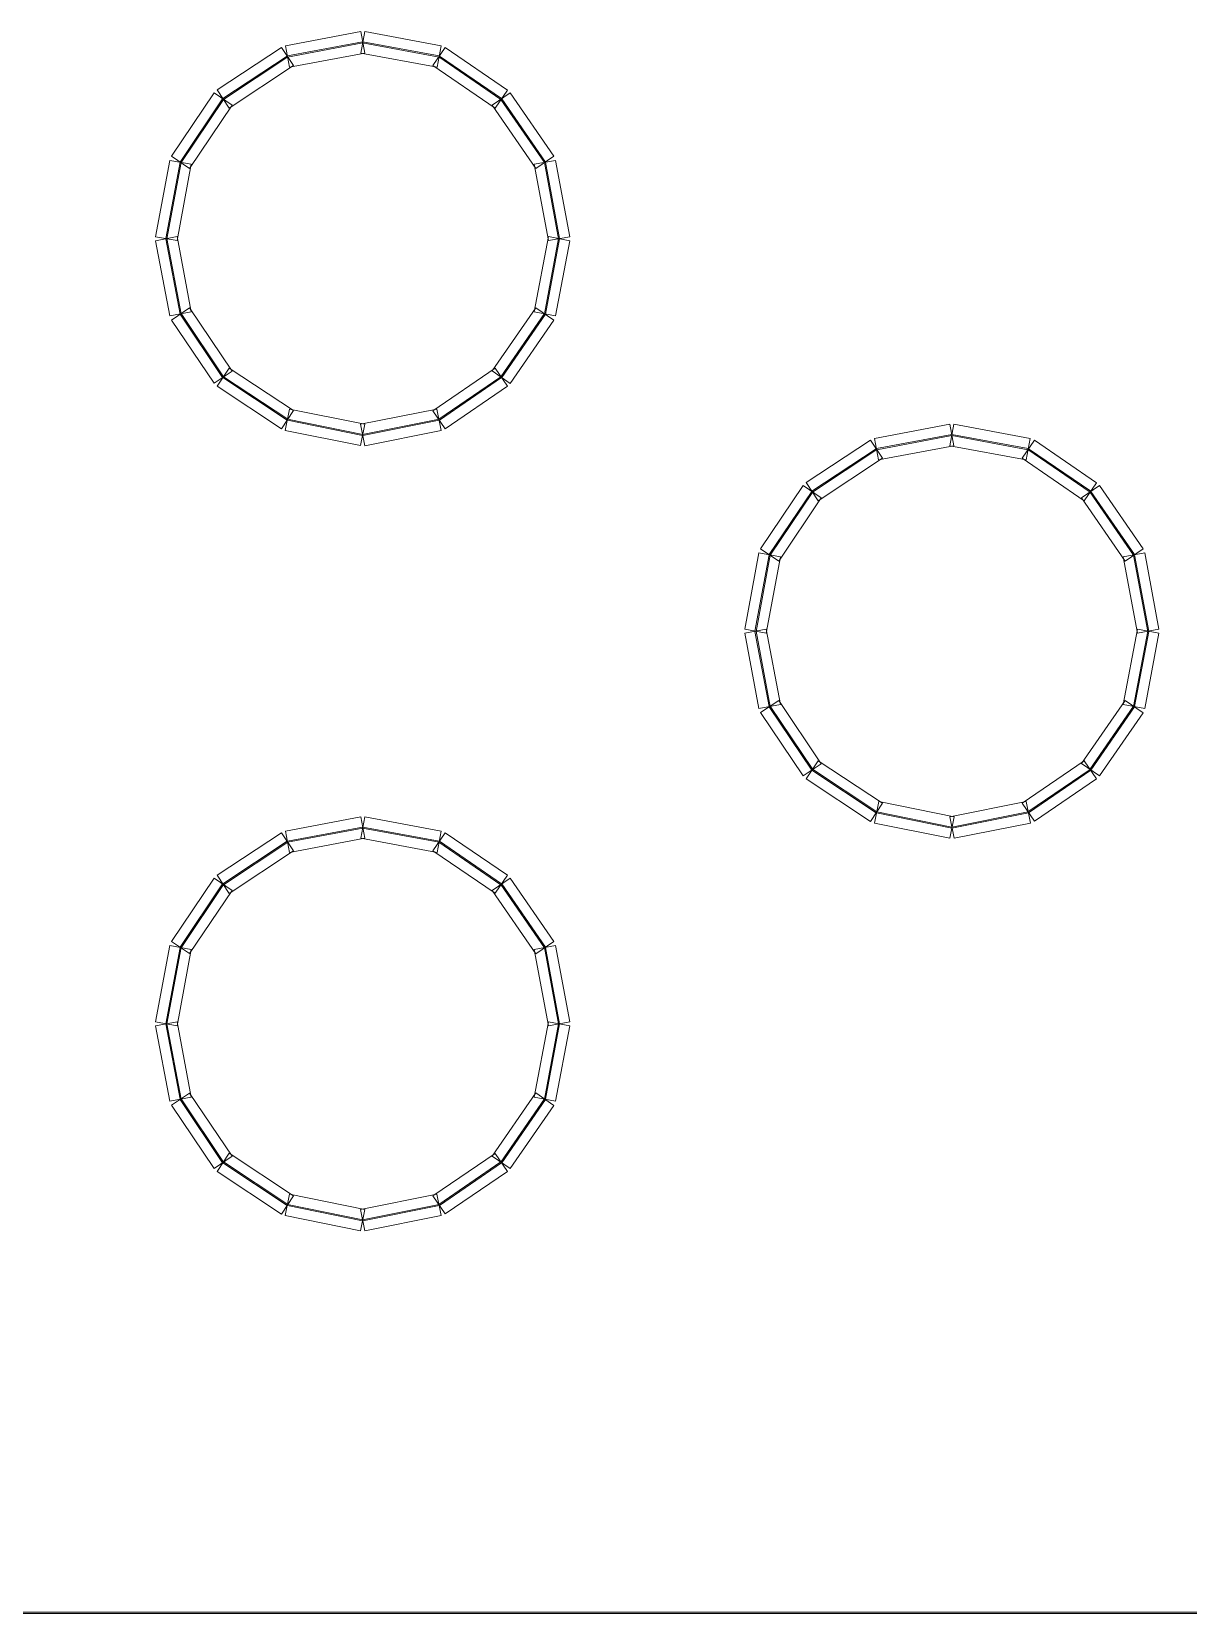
# Model space of a CAD drawing. Header units: millimetres. Extents: x -200 to 200, y -162 to 219.
# Drawn here: x 34.83 to 62.87, y 28.56 to 66.92 of the extents above; entities that cross this region are included whole.
import ezdxf

# ---------------------------------------------------------------- set-up
doc = ezdxf.new("R2010")
doc.units = ezdxf.units.MM
doc.header["$MEASUREMENT"] = 0

msp = doc.modelspace()

# ---------------------------------------------------------------- linework, layer by layer
at = {"color": 4, "lineweight": 5}
for points in [[(42.8053, 66.9223), (42.8053, 66.9223), (42.9033, 66.4023), (42.9033, 66.4023), (42.9033, 66.4023), (42.9033, 66.4023), (41.078, 66.0584), (41.078, 66.0584), (41.078, 66.0584), (41.078, 66.0584), (40.9801, 66.5784), (40.9801, 66.5784), (40.9801, 66.5784), (40.9801, 66.5784), (42.8053, 66.9223), (42.8053, 66.9223)], [(44.7543, 66.5785), (44.7543, 66.5785), (44.6577, 66.0583), (44.6577, 66.0583), (44.6577, 66.0583), (44.6577, 66.0583), (42.806, 66.4022), (42.806, 66.4022), (42.806, 66.4022), (42.806, 66.4022), (42.9026, 66.9224), (42.9026, 66.9224), (42.9026, 66.9224), (42.9026, 66.9224), (44.7543, 66.5785), (44.7543, 66.5785)], [(40.8832, 66.5391), (40.8832, 66.5391), (41.1749, 66.0977), (41.1749, 66.0977), (41.1749, 66.0977), (41.1749, 66.0977), (39.6142, 65.0661), (39.6142, 65.0661), (39.6142, 65.0661), (39.6142, 65.0661), (39.3224, 65.5074), (39.3224, 65.5074), (39.3224, 65.5074), (39.3224, 65.5074), (40.8832, 66.5391), (40.8832, 66.5391)], [(42.8519, 66.6753), (42.8519, 66.6753), (42.8568, 66.6493), (42.8568, 66.6493), (42.8568, 66.6493), (42.8568, 66.6493), (41.0315, 66.3054), (41.0315, 66.3054), (41.0315, 66.3054), (41.0315, 66.3054), (41.0266, 66.3314), (41.0266, 66.3314), (41.0266, 66.3314), (41.0266, 66.3314), (42.8519, 66.6753), (42.8519, 66.6753)], [(44.7085, 66.3314), (44.7085, 66.3314), (44.7036, 66.3054), (44.7036, 66.3054), (44.7036, 66.3054), (44.7036, 66.3054), (42.8519, 66.6493), (42.8519, 66.6493), (42.8519, 66.6493), (42.8519, 66.6493), (42.8567, 66.6753), (42.8567, 66.6753), (42.8567, 66.6753), (42.8567, 66.6753), (44.7085, 66.3314), (44.7085, 66.3314)], [(46.3633, 65.505), (46.3633, 65.505), (46.0645, 65.0684), (46.0645, 65.0684), (46.0645, 65.0684), (46.0645, 65.0684), (44.5567, 66.1001), (44.5567, 66.1001), (44.5567, 66.1001), (44.5567, 66.1001), (44.8554, 66.5367), (44.8554, 66.5367), (44.8554, 66.5367), (44.8554, 66.5367), (46.3633, 65.505), (46.3633, 65.505)], [(41.0217, 66.3294), (41.0217, 66.3294), (41.0363, 66.3074), (41.0363, 66.3074), (41.0363, 66.3074), (41.0363, 66.3074), (39.4756, 65.2757), (39.4756, 65.2757), (39.4756, 65.2757), (39.4756, 65.2757), (39.461, 65.2978), (39.461, 65.2978), (39.461, 65.2978), (39.461, 65.2978), (41.0217, 66.3294), (41.0217, 66.3294)], [(46.2213, 65.2976), (46.2213, 65.2976), (46.2064, 65.2758), (46.2064, 65.2758), (46.2064, 65.2758), (46.2064, 65.2758), (44.6986, 66.3075), (44.6986, 66.3075), (44.6986, 66.3075), (44.6986, 66.3075), (44.7135, 66.3293), (44.7135, 66.3293), (44.7135, 66.3293), (44.7135, 66.3293), (46.2213, 65.2976), (46.2213, 65.2976)], [(39.2488, 65.4343), (39.2488, 65.4343), (39.6878, 65.1391), (39.6878, 65.1391), (39.6878, 65.1391), (39.6878, 65.1391), (38.6561, 63.6048), (38.6561, 63.6048), (38.6561, 63.6048), (38.6561, 63.6048), (38.2171, 63.9), (38.2171, 63.9), (38.2171, 63.9), (38.2171, 63.9), (39.2488, 65.4343), (39.2488, 65.4343)], [(39.4573, 65.2941), (39.4573, 65.2941), (39.4793, 65.2793), (39.4793, 65.2793), (39.4793, 65.2793), (39.4793, 65.2793), (38.4476, 63.7451), (38.4476, 63.7451), (38.4476, 63.7451), (38.4476, 63.7451), (38.4256, 63.7598), (38.4256, 63.7598), (38.4256, 63.7598), (38.4256, 63.7598), (39.4573, 65.2941), (39.4573, 65.2941)], [(47.4898, 63.9026), (47.4898, 63.9026), (47.0542, 63.6023), (47.0542, 63.6023), (47.0542, 63.6023), (47.0542, 63.6023), (45.9961, 65.1365), (45.9961, 65.1365), (45.9961, 65.1365), (45.9961, 65.1365), (46.4316, 65.4369), (46.4316, 65.4369), (46.4316, 65.4369), (46.4316, 65.4369), (47.4898, 63.9026), (47.4898, 63.9026)], [(47.2829, 63.7599), (47.2829, 63.7599), (47.2611, 63.7449), (47.2611, 63.7449), (47.2611, 63.7449), (47.2611, 63.7449), (46.203, 65.2792), (46.203, 65.2792), (46.203, 65.2792), (46.203, 65.2792), (46.2248, 65.2942), (46.2248, 65.2942), (46.2248, 65.2942), (46.2248, 65.2942), (47.2829, 63.7599), (47.2829, 63.7599)], [(38.1765, 63.8007), (38.1765, 63.8007), (38.6967, 63.7041), (38.6967, 63.7041), (38.6967, 63.7041), (38.6967, 63.7041), (38.3528, 61.8524), (38.3528, 61.8524), (38.3528, 61.8524), (38.3528, 61.8524), (37.8326, 61.949), (37.8326, 61.949), (37.8326, 61.949), (37.8326, 61.949), (38.1765, 63.8007), (38.1765, 63.8007)], [(38.4236, 63.7549), (38.4236, 63.7549), (38.4496, 63.75), (38.4496, 63.75), (38.4496, 63.75), (38.4496, 63.75), (38.1057, 61.8983), (38.1057, 61.8983), (38.1057, 61.8983), (38.1057, 61.8983), (38.0797, 61.9031), (38.0797, 61.9031), (38.0797, 61.9031), (38.0797, 61.9031), (38.4236, 63.7549), (38.4236, 63.7549)], [(47.876, 61.949), (47.876, 61.949), (47.3558, 61.8524), (47.3558, 61.8524), (47.3558, 61.8524), (47.3558, 61.8524), (47.0119, 63.7041), (47.0119, 63.7041), (47.0119, 63.7041), (47.0119, 63.7041), (47.5321, 63.8007), (47.5321, 63.8007), (47.5321, 63.8007), (47.5321, 63.8007), (47.876, 61.949), (47.876, 61.949)], [(47.6289, 61.9031), (47.6289, 61.9031), (47.6029, 61.8983), (47.6029, 61.8983), (47.6029, 61.8983), (47.6029, 61.8983), (47.259, 63.75), (47.259, 63.75), (47.259, 63.75), (47.259, 63.75), (47.285, 63.7549), (47.285, 63.7549), (47.285, 63.7549), (47.285, 63.7549), (47.6289, 61.9031), (47.6289, 61.9031)], [(37.8328, 61.8517), (37.8328, 61.8517), (38.3527, 61.9497), (38.3527, 61.9497), (38.3527, 61.9497), (38.3527, 61.9497), (38.6966, 60.1244), (38.6966, 60.1244), (38.6966, 60.1244), (38.6966, 60.1244), (38.1766, 60.0265), (38.1766, 60.0265), (38.1766, 60.0265), (38.1766, 60.0265), (37.8328, 61.8517), (37.8328, 61.8517)], [(38.0797, 61.8983), (38.0797, 61.8983), (38.1057, 61.9032), (38.1057, 61.9032), (38.1057, 61.9032), (38.1057, 61.9032), (38.4496, 60.0779), (38.4496, 60.0779), (38.4496, 60.0779), (38.4496, 60.0779), (38.4236, 60.073), (38.4236, 60.073), (38.4236, 60.073), (38.4236, 60.073), (38.0797, 61.8983), (38.0797, 61.8983)], [(47.532, 60.0265), (47.532, 60.0265), (47.012, 60.1244), (47.012, 60.1244), (47.012, 60.1244), (47.012, 60.1244), (47.3559, 61.9497), (47.3559, 61.9497), (47.3559, 61.9497), (47.3559, 61.9497), (47.8759, 61.8517), (47.8759, 61.8517), (47.8759, 61.8517), (47.8759, 61.8517), (47.532, 60.0265), (47.532, 60.0265)], [(47.285, 60.073), (47.285, 60.073), (47.259, 60.0779), (47.259, 60.0779), (47.259, 60.0779), (47.259, 60.0779), (47.6029, 61.9032), (47.6029, 61.9032), (47.6029, 61.9032), (47.6029, 61.9032), (47.6289, 61.8983), (47.6289, 61.8983), (47.6289, 61.8983), (47.6289, 61.8983), (47.285, 60.073), (47.285, 60.073)], [(38.2171, 59.9278), (38.2171, 59.9278), (38.6561, 60.223), (38.6561, 60.223), (38.6561, 60.223), (38.6561, 60.223), (39.6878, 58.6887), (39.6878, 58.6887), (39.6878, 58.6887), (39.6878, 58.6887), (39.2488, 58.3935), (39.2488, 58.3935), (39.2488, 58.3935), (39.2488, 58.3935), (38.2171, 59.9278), (38.2171, 59.9278)], [(38.4256, 60.068), (38.4256, 60.068), (38.4476, 60.0828), (38.4476, 60.0828), (38.4476, 60.0828), (38.4476, 60.0828), (39.4793, 58.5485), (39.4793, 58.5485), (39.4793, 58.5485), (39.4793, 58.5485), (39.4573, 58.5338), (39.4573, 58.5338), (39.4573, 58.5338), (39.4573, 58.5338), (38.4256, 60.068), (38.4256, 60.068)], [(46.4316, 58.391), (46.4316, 58.391), (45.9961, 58.6913), (45.9961, 58.6913), (45.9961, 58.6913), (45.9961, 58.6913), (47.0542, 60.2256), (47.0542, 60.2256), (47.0542, 60.2256), (47.0542, 60.2256), (47.4898, 59.9252), (47.4898, 59.9252), (47.4898, 59.9252), (47.4898, 59.9252), (46.4316, 58.391), (46.4316, 58.391)], [(46.2248, 58.5336), (46.2248, 58.5336), (46.203, 58.5486), (46.203, 58.5486), (46.203, 58.5486), (46.203, 58.5486), (47.2611, 60.0829), (47.2611, 60.0829), (47.2611, 60.0829), (47.2611, 60.0829), (47.2829, 60.0679), (47.2829, 60.0679), (47.2829, 60.0679), (47.2829, 60.0679), (46.2248, 58.5336), (46.2248, 58.5336)], [(39.3224, 58.3205), (39.3224, 58.3205), (39.6142, 58.7618), (39.6142, 58.7618), (39.6142, 58.7618), (39.6142, 58.7618), (41.1749, 57.7301), (41.1749, 57.7301), (41.1749, 57.7301), (41.1749, 57.7301), (40.8832, 57.2888), (40.8832, 57.2888), (40.8832, 57.2888), (40.8832, 57.2888), (39.3224, 58.3205), (39.3224, 58.3205)], [(44.8554, 57.2911), (44.8554, 57.2911), (44.5567, 57.7278), (44.5567, 57.7278), (44.5567, 57.7278), (44.5567, 57.7278), (46.0645, 58.7595), (46.0645, 58.7595), (46.0645, 58.7595), (46.0645, 58.7595), (46.3633, 58.3228), (46.3633, 58.3228), (46.3633, 58.3228), (46.3633, 58.3228), (44.8554, 57.2911), (44.8554, 57.2911)], [(39.461, 58.5301), (39.461, 58.5301), (39.4756, 58.5522), (39.4756, 58.5522), (39.4756, 58.5522), (39.4756, 58.5522), (41.0363, 57.5205), (41.0363, 57.5205), (41.0363, 57.5205), (41.0363, 57.5205), (41.0217, 57.4984), (41.0217, 57.4984), (41.0217, 57.4984), (41.0217, 57.4984), (39.461, 58.5301), (39.461, 58.5301)], [(44.7135, 57.4985), (44.7135, 57.4985), (44.6986, 57.5204), (44.6986, 57.5204), (44.6986, 57.5204), (44.6986, 57.5204), (46.2064, 58.5521), (46.2064, 58.5521), (46.2064, 58.5521), (46.2064, 58.5521), (46.2213, 58.5302), (46.2213, 58.5302), (46.2213, 58.5302), (46.2213, 58.5302), (44.7135, 57.4985), (44.7135, 57.4985)], [(40.9764, 57.2502), (40.9764, 57.2502), (41.0816, 57.7687), (41.0816, 57.7687), (41.0816, 57.7687), (41.0816, 57.7687), (42.9069, 57.3984), (42.9069, 57.3984), (42.9069, 57.3984), (42.9069, 57.3984), (42.8017, 56.8799), (42.8017, 56.8799), (42.8017, 56.8799), (42.8017, 56.8799), (40.9764, 57.2502), (40.9764, 57.2502)], [(42.9062, 56.8797), (42.9062, 56.8797), (42.8024, 57.3985), (42.8024, 57.3985), (42.8024, 57.3985), (42.8024, 57.3985), (44.6542, 57.7689), (44.6542, 57.7689), (44.6542, 57.7689), (44.6542, 57.7689), (44.7579, 57.2501), (44.7579, 57.2501), (44.7579, 57.2501), (44.7579, 57.2501), (42.9062, 56.8797), (42.9062, 56.8797)], [(41.0264, 57.4965), (41.0264, 57.4965), (41.0317, 57.5224), (41.0317, 57.5224), (41.0317, 57.5224), (41.0317, 57.5224), (42.8569, 57.1521), (42.8569, 57.1521), (42.8569, 57.1521), (42.8569, 57.1521), (42.8517, 57.1261), (42.8517, 57.1261), (42.8517, 57.1261), (42.8517, 57.1261), (41.0264, 57.4965), (41.0264, 57.4965)], [(42.8569, 57.1261), (42.8569, 57.1261), (42.8517, 57.1521), (42.8517, 57.1521), (42.8517, 57.1521), (42.8517, 57.1521), (44.7034, 57.5224), (44.7034, 57.5224), (44.7034, 57.5224), (44.7034, 57.5224), (44.7086, 57.4965), (44.7086, 57.4965), (44.7086, 57.4965), (44.7086, 57.4965), (42.8569, 57.1261), (42.8569, 57.1261)], [(57.0901, 57.3991), (57.0901, 57.3991), (57.1881, 56.8792), (57.1881, 56.8792), (57.1881, 56.8792), (57.1881, 56.8792), (55.3628, 56.5353), (55.3628, 56.5353), (55.3628, 56.5353), (55.3628, 56.5353), (55.2648, 57.0552), (55.2648, 57.0552), (55.2648, 57.0552), (55.2648, 57.0552), (57.0901, 57.3991), (57.0901, 57.3991)], [(59.0391, 57.0553), (59.0391, 57.0553), (58.9425, 56.5351), (58.9425, 56.5351), (58.9425, 56.5351), (58.9425, 56.5351), (57.0908, 56.879), (57.0908, 56.879), (57.0908, 56.879), (57.0908, 56.879), (57.1874, 57.3992), (57.1874, 57.3992), (57.1874, 57.3992), (57.1874, 57.3992), (59.0391, 57.0553), (59.0391, 57.0553)], [(55.1679, 57.0159), (55.1679, 57.0159), (55.4597, 56.5745), (55.4597, 56.5745), (55.4597, 56.5745), (55.4597, 56.5745), (53.8989, 55.5429), (53.8989, 55.5429), (53.8989, 55.5429), (53.8989, 55.5429), (53.6072, 55.9842), (53.6072, 55.9842), (53.6072, 55.9842), (53.6072, 55.9842), (55.1679, 57.0159), (55.1679, 57.0159)], [(55.3065, 56.8063), (55.3065, 56.8063), (55.3211, 56.7842), (55.3211, 56.7842), (55.3211, 56.7842), (55.3211, 56.7842), (53.7604, 55.7525), (53.7604, 55.7525), (53.7604, 55.7525), (53.7604, 55.7525), (53.7458, 55.7746), (53.7458, 55.7746), (53.7458, 55.7746), (53.7458, 55.7746), (55.3065, 56.8063), (55.3065, 56.8063)], [(57.1366, 57.1521), (57.1366, 57.1521), (57.1415, 57.1261), (57.1415, 57.1261), (57.1415, 57.1261), (57.1415, 57.1261), (55.3162, 56.7822), (55.3162, 56.7822), (55.3162, 56.7822), (55.3162, 56.7822), (55.3114, 56.8082), (55.3114, 56.8082), (55.3114, 56.8082), (55.3114, 56.8082), (57.1366, 57.1521), (57.1366, 57.1521)], [(58.9932, 56.8082), (58.9932, 56.8082), (58.9884, 56.7822), (58.9884, 56.7822), (58.9884, 56.7822), (58.9884, 56.7822), (57.1367, 57.1261), (57.1367, 57.1261), (57.1367, 57.1261), (57.1367, 57.1261), (57.1415, 57.1521), (57.1415, 57.1521), (57.1415, 57.1521), (57.1415, 57.1521), (58.9932, 56.8082), (58.9932, 56.8082)], [(60.648, 55.9819), (60.648, 55.9819), (60.3493, 55.5452), (60.3493, 55.5452), (60.3493, 55.5452), (60.3493, 55.5452), (58.8414, 56.5769), (58.8414, 56.5769), (58.8414, 56.5769), (58.8414, 56.5769), (59.1402, 57.0135), (59.1402, 57.0135), (59.1402, 57.0135), (59.1402, 57.0135), (60.648, 55.9819), (60.648, 55.9819)], [(60.5061, 55.7745), (60.5061, 55.7745), (60.4912, 55.7526), (60.4912, 55.7526), (60.4912, 55.7526), (60.4912, 55.7526), (58.9833, 56.7843), (58.9833, 56.7843), (58.9833, 56.7843), (58.9833, 56.7843), (58.9983, 56.8061), (58.9983, 56.8061), (58.9983, 56.8061), (58.9983, 56.8061), (60.5061, 55.7745), (60.5061, 55.7745)], [(53.5335, 55.9112), (53.5335, 55.9112), (53.9726, 55.6159), (53.9726, 55.6159), (53.9726, 55.6159), (53.9726, 55.6159), (52.9409, 54.0816), (52.9409, 54.0816), (52.9409, 54.0816), (52.9409, 54.0816), (52.5019, 54.3769), (52.5019, 54.3769), (52.5019, 54.3769), (52.5019, 54.3769), (53.5335, 55.9112), (53.5335, 55.9112)], [(53.7421, 55.7709), (53.7421, 55.7709), (53.764, 55.7562), (53.764, 55.7562), (53.764, 55.7562), (53.764, 55.7562), (52.7324, 54.2219), (52.7324, 54.2219), (52.7324, 54.2219), (52.7324, 54.2219), (52.7104, 54.2366), (52.7104, 54.2366), (52.7104, 54.2366), (52.7104, 54.2366), (53.7421, 55.7709), (53.7421, 55.7709)], [(61.7745, 54.3794), (61.7745, 54.3794), (61.339, 54.0791), (61.339, 54.0791), (61.339, 54.0791), (61.339, 54.0791), (60.2809, 55.6134), (60.2809, 55.6134), (60.2809, 55.6134), (60.2809, 55.6134), (60.7164, 55.9137), (60.7164, 55.9137), (60.7164, 55.9137), (60.7164, 55.9137), (61.7745, 54.3794), (61.7745, 54.3794)], [(61.5677, 54.2368), (61.5677, 54.2368), (61.5459, 54.2217), (61.5459, 54.2217), (61.5459, 54.2217), (61.5459, 54.2217), (60.4878, 55.756), (60.4878, 55.756), (60.4878, 55.756), (60.4878, 55.756), (60.5095, 55.7711), (60.5095, 55.7711), (60.5095, 55.7711), (60.5095, 55.7711), (61.5677, 54.2368), (61.5677, 54.2368)], [(52.4613, 54.2776), (52.4613, 54.2776), (52.9815, 54.1809), (52.9815, 54.1809), (52.9815, 54.1809), (52.9815, 54.1809), (52.6376, 52.3292), (52.6376, 52.3292), (52.6376, 52.3292), (52.6376, 52.3292), (52.1174, 52.4258), (52.1174, 52.4258), (52.1174, 52.4258), (52.1174, 52.4258), (52.4613, 54.2776), (52.4613, 54.2776)], [(52.7084, 54.2317), (52.7084, 54.2317), (52.7344, 54.2268), (52.7344, 54.2268), (52.7344, 54.2268), (52.7344, 54.2268), (52.3905, 52.3751), (52.3905, 52.3751), (52.3905, 52.3751), (52.3905, 52.3751), (52.3645, 52.3799), (52.3645, 52.3799), (52.3645, 52.3799), (52.3645, 52.3799), (52.7084, 54.2317), (52.7084, 54.2317)], [(62.1608, 52.4258), (62.1608, 52.4258), (61.6406, 52.3292), (61.6406, 52.3292), (61.6406, 52.3292), (61.6406, 52.3292), (61.2967, 54.1809), (61.2967, 54.1809), (61.2967, 54.1809), (61.2967, 54.1809), (61.8169, 54.2776), (61.8169, 54.2776), (61.8169, 54.2776), (61.8169, 54.2776), (62.1608, 52.4258), (62.1608, 52.4258)], [(61.9137, 52.3799), (61.9137, 52.3799), (61.8877, 52.3751), (61.8877, 52.3751), (61.8877, 52.3751), (61.8877, 52.3751), (61.5438, 54.2268), (61.5438, 54.2268), (61.5438, 54.2268), (61.5438, 54.2268), (61.5698, 54.2317), (61.5698, 54.2317), (61.5698, 54.2317), (61.5698, 54.2317), (61.9137, 52.3799), (61.9137, 52.3799)], [(52.1175, 52.3285), (52.1175, 52.3285), (52.6374, 52.4265), (52.6374, 52.4265), (52.6374, 52.4265), (52.6374, 52.4265), (52.9813, 50.6012), (52.9813, 50.6012), (52.9813, 50.6012), (52.9813, 50.6012), (52.4614, 50.5033), (52.4614, 50.5033), (52.4614, 50.5033), (52.4614, 50.5033), (52.1175, 52.3285), (52.1175, 52.3285)], [(52.3645, 52.3751), (52.3645, 52.3751), (52.3905, 52.38), (52.3905, 52.38), (52.3905, 52.38), (52.3905, 52.38), (52.7344, 50.5547), (52.7344, 50.5547), (52.7344, 50.5547), (52.7344, 50.5547), (52.7084, 50.5498), (52.7084, 50.5498), (52.7084, 50.5498), (52.7084, 50.5498), (52.3645, 52.3751), (52.3645, 52.3751)], [(61.8167, 50.5033), (61.8167, 50.5033), (61.2968, 50.6012), (61.2968, 50.6012), (61.2968, 50.6012), (61.2968, 50.6012), (61.6407, 52.4265), (61.6407, 52.4265), (61.6407, 52.4265), (61.6407, 52.4265), (62.1606, 52.3285), (62.1606, 52.3285), (62.1606, 52.3285), (62.1606, 52.3285), (61.8167, 50.5033), (61.8167, 50.5033)], [(61.5698, 50.5498), (61.5698, 50.5498), (61.5438, 50.5547), (61.5438, 50.5547), (61.5438, 50.5547), (61.5438, 50.5547), (61.8877, 52.38), (61.8877, 52.38), (61.8877, 52.38), (61.8877, 52.38), (61.9137, 52.3751), (61.9137, 52.3751), (61.9137, 52.3751), (61.9137, 52.3751), (61.5698, 50.5498), (61.5698, 50.5498)], [(52.5019, 50.4046), (52.5019, 50.4046), (52.9409, 50.6999), (52.9409, 50.6999), (52.9409, 50.6999), (52.9409, 50.6999), (53.9726, 49.1656), (53.9726, 49.1656), (53.9726, 49.1656), (53.9726, 49.1656), (53.5335, 48.8703), (53.5335, 48.8703), (53.5335, 48.8703), (53.5335, 48.8703), (52.5019, 50.4046), (52.5019, 50.4046)], [(60.7164, 48.8678), (60.7164, 48.8678), (60.2809, 49.1681), (60.2809, 49.1681), (60.2809, 49.1681), (60.2809, 49.1681), (61.339, 50.7024), (61.339, 50.7024), (61.339, 50.7024), (61.339, 50.7024), (61.7745, 50.4021), (61.7745, 50.4021), (61.7745, 50.4021), (61.7745, 50.4021), (60.7164, 48.8678), (60.7164, 48.8678)], [(52.7104, 50.5449), (52.7104, 50.5449), (52.7324, 50.5596), (52.7324, 50.5596), (52.7324, 50.5596), (52.7324, 50.5596), (53.764, 49.0253), (53.764, 49.0253), (53.764, 49.0253), (53.764, 49.0253), (53.7421, 49.0106), (53.7421, 49.0106), (53.7421, 49.0106), (53.7421, 49.0106), (52.7104, 50.5449), (52.7104, 50.5449)], [(60.5095, 49.0104), (60.5095, 49.0104), (60.4878, 49.0255), (60.4878, 49.0255), (60.4878, 49.0255), (60.4878, 49.0255), (61.5459, 50.5598), (61.5459, 50.5598), (61.5459, 50.5598), (61.5459, 50.5598), (61.5677, 50.5447), (61.5677, 50.5447), (61.5677, 50.5447), (61.5677, 50.5447), (60.5095, 49.0104), (60.5095, 49.0104)], [(53.6072, 48.7973), (53.6072, 48.7973), (53.8989, 49.2386), (53.8989, 49.2386), (53.8989, 49.2386), (53.8989, 49.2386), (55.4597, 48.207), (55.4597, 48.207), (55.4597, 48.207), (55.4597, 48.207), (55.1679, 47.7656), (55.1679, 47.7656), (55.1679, 47.7656), (55.1679, 47.7656), (53.6072, 48.7973), (53.6072, 48.7973)], [(59.1402, 47.768), (59.1402, 47.768), (58.8414, 48.2046), (58.8414, 48.2046), (58.8414, 48.2046), (58.8414, 48.2046), (60.3493, 49.2363), (60.3493, 49.2363), (60.3493, 49.2363), (60.3493, 49.2363), (60.648, 48.7996), (60.648, 48.7996), (60.648, 48.7996), (60.648, 48.7996), (59.1402, 47.768), (59.1402, 47.768)], [(53.7458, 49.0069), (53.7458, 49.0069), (53.7604, 49.029), (53.7604, 49.029), (53.7604, 49.029), (53.7604, 49.029), (55.3211, 47.9973), (55.3211, 47.9973), (55.3211, 47.9973), (55.3211, 47.9973), (55.3065, 47.9752), (55.3065, 47.9752), (55.3065, 47.9752), (55.3065, 47.9752), (53.7458, 49.0069), (53.7458, 49.0069)], [(58.9983, 47.9754), (58.9983, 47.9754), (58.9833, 47.9972), (58.9833, 47.9972), (58.9833, 47.9972), (58.9833, 47.9972), (60.4912, 49.0289), (60.4912, 49.0289), (60.4912, 49.0289), (60.4912, 49.0289), (60.5061, 49.007), (60.5061, 49.007), (60.5061, 49.007), (60.5061, 49.007), (58.9983, 47.9754), (58.9983, 47.9754)], [(55.2612, 47.727), (55.2612, 47.727), (55.3664, 48.2455), (55.3664, 48.2455), (55.3664, 48.2455), (55.3664, 48.2455), (57.1917, 47.8752), (57.1917, 47.8752), (57.1917, 47.8752), (57.1917, 47.8752), (57.0865, 47.3567), (57.0865, 47.3567), (57.0865, 47.3567), (57.0865, 47.3567), (55.2612, 47.727), (55.2612, 47.727)], [(55.3112, 47.9733), (55.3112, 47.9733), (55.3164, 47.9992), (55.3164, 47.9992), (55.3164, 47.9992), (55.3164, 47.9992), (57.1417, 47.6289), (57.1417, 47.6289), (57.1417, 47.6289), (57.1417, 47.6289), (57.1364, 47.603), (57.1364, 47.603), (57.1364, 47.603), (57.1364, 47.603), (55.3112, 47.9733), (55.3112, 47.9733)], [(57.191, 47.3565), (57.191, 47.3565), (57.0872, 47.8753), (57.0872, 47.8753), (57.0872, 47.8753), (57.0872, 47.8753), (58.9389, 48.2457), (58.9389, 48.2457), (58.9389, 48.2457), (58.9389, 48.2457), (59.0427, 47.7269), (59.0427, 47.7269), (59.0427, 47.7269), (59.0427, 47.7269), (57.191, 47.3565), (57.191, 47.3565)], [(57.1417, 47.603), (57.1417, 47.603), (57.1365, 47.6289), (57.1365, 47.6289), (57.1365, 47.6289), (57.1365, 47.6289), (58.9882, 47.9992), (58.9882, 47.9992), (58.9882, 47.9992), (58.9882, 47.9992), (58.9934, 47.9733), (58.9934, 47.9733), (58.9934, 47.9733), (58.9934, 47.9733), (57.1417, 47.603), (57.1417, 47.603)], [(42.8053, 47.8759), (42.8053, 47.8759), (42.9033, 47.356), (42.9033, 47.356), (42.9033, 47.356), (42.9033, 47.356), (41.078, 47.0121), (41.078, 47.0121), (41.078, 47.0121), (41.078, 47.0121), (40.9801, 47.532), (40.9801, 47.532), (40.9801, 47.532), (40.9801, 47.532), (42.8053, 47.8759), (42.8053, 47.8759)], [(42.8519, 47.6289), (42.8519, 47.6289), (42.8568, 47.6029), (42.8568, 47.6029), (42.8568, 47.6029), (42.8568, 47.6029), (41.0315, 47.259), (41.0315, 47.259), (41.0315, 47.259), (41.0315, 47.259), (41.0266, 47.285), (41.0266, 47.285), (41.0266, 47.285), (41.0266, 47.285), (42.8519, 47.6289), (42.8519, 47.6289)], [(44.7543, 47.5321), (44.7543, 47.5321), (44.6577, 47.0119), (44.6577, 47.0119), (44.6577, 47.0119), (44.6577, 47.0119), (42.806, 47.3558), (42.806, 47.3558), (42.806, 47.3558), (42.806, 47.3558), (42.9026, 47.876), (42.9026, 47.876), (42.9026, 47.876), (42.9026, 47.876), (44.7543, 47.5321), (44.7543, 47.5321)], [(44.7085, 47.285), (44.7085, 47.285), (44.7036, 47.259), (44.7036, 47.259), (44.7036, 47.259), (44.7036, 47.259), (42.8519, 47.6029), (42.8519, 47.6029), (42.8519, 47.6029), (42.8519, 47.6029), (42.8567, 47.6289), (42.8567, 47.6289), (42.8567, 47.6289), (42.8567, 47.6289), (44.7085, 47.285), (44.7085, 47.285)], [(40.8832, 47.4927), (40.8832, 47.4927), (41.1749, 47.0514), (41.1749, 47.0514), (41.1749, 47.0514), (41.1749, 47.0514), (39.6142, 46.0197), (39.6142, 46.0197), (39.6142, 46.0197), (39.6142, 46.0197), (39.3224, 46.461), (39.3224, 46.461), (39.3224, 46.461), (39.3224, 46.461), (40.8832, 47.4927), (40.8832, 47.4927)], [(41.0217, 47.2831), (41.0217, 47.2831), (41.0363, 47.261), (41.0363, 47.261), (41.0363, 47.261), (41.0363, 47.261), (39.4756, 46.2293), (39.4756, 46.2293), (39.4756, 46.2293), (39.4756, 46.2293), (39.461, 46.2514), (39.461, 46.2514), (39.461, 46.2514), (39.461, 46.2514), (41.0217, 47.2831), (41.0217, 47.2831)], [(46.3633, 46.4587), (46.3633, 46.4587), (46.0645, 46.022), (46.0645, 46.022), (46.0645, 46.022), (46.0645, 46.022), (44.5567, 47.0537), (44.5567, 47.0537), (44.5567, 47.0537), (44.5567, 47.0537), (44.8554, 47.4904), (44.8554, 47.4904), (44.8554, 47.4904), (44.8554, 47.4904), (46.3633, 46.4587), (46.3633, 46.4587)], [(46.2213, 46.2513), (46.2213, 46.2513), (46.2064, 46.2294), (46.2064, 46.2294), (46.2064, 46.2294), (46.2064, 46.2294), (44.6986, 47.2611), (44.6986, 47.2611), (44.6986, 47.2611), (44.6986, 47.2611), (44.7135, 47.283), (44.7135, 47.283), (44.7135, 47.283), (44.7135, 47.283), (46.2213, 46.2513), (46.2213, 46.2513)], [(39.2488, 46.388), (39.2488, 46.388), (39.6878, 46.0927), (39.6878, 46.0927), (39.6878, 46.0927), (39.6878, 46.0927), (38.6561, 44.5585), (38.6561, 44.5585), (38.6561, 44.5585), (38.6561, 44.5585), (38.2171, 44.8537), (38.2171, 44.8537), (38.2171, 44.8537), (38.2171, 44.8537), (39.2488, 46.388), (39.2488, 46.388)], [(39.4573, 46.2477), (39.4573, 46.2477), (39.4793, 46.233), (39.4793, 46.233), (39.4793, 46.233), (39.4793, 46.233), (38.4476, 44.6987), (38.4476, 44.6987), (38.4476, 44.6987), (38.4476, 44.6987), (38.4256, 44.7134), (38.4256, 44.7134), (38.4256, 44.7134), (38.4256, 44.7134), (39.4573, 46.2477), (39.4573, 46.2477)], [(47.4898, 44.8562), (47.4898, 44.8562), (47.0542, 44.5559), (47.0542, 44.5559), (47.0542, 44.5559), (47.0542, 44.5559), (45.9961, 46.0902), (45.9961, 46.0902), (45.9961, 46.0902), (45.9961, 46.0902), (46.4316, 46.3905), (46.4316, 46.3905), (46.4316, 46.3905), (46.4316, 46.3905), (47.4898, 44.8562), (47.4898, 44.8562)], [(47.2829, 44.7136), (47.2829, 44.7136), (47.2611, 44.6986), (47.2611, 44.6986), (47.2611, 44.6986), (47.2611, 44.6986), (46.203, 46.2328), (46.203, 46.2328), (46.203, 46.2328), (46.203, 46.2328), (46.2248, 46.2479), (46.2248, 46.2479), (46.2248, 46.2479), (46.2248, 46.2479), (47.2829, 44.7136), (47.2829, 44.7136)], [(38.1765, 44.7544), (38.1765, 44.7544), (38.6967, 44.6578), (38.6967, 44.6578), (38.6967, 44.6578), (38.6967, 44.6578), (38.3528, 42.806), (38.3528, 42.806), (38.3528, 42.806), (38.3528, 42.806), (37.8326, 42.9026), (37.8326, 42.9026), (37.8326, 42.9026), (37.8326, 42.9026), (38.1765, 44.7544), (38.1765, 44.7544)], [(38.4236, 44.7085), (38.4236, 44.7085), (38.4496, 44.7037), (38.4496, 44.7037), (38.4496, 44.7037), (38.4496, 44.7037), (38.1057, 42.8519), (38.1057, 42.8519), (38.1057, 42.8519), (38.1057, 42.8519), (38.0797, 42.8567), (38.0797, 42.8567), (38.0797, 42.8567), (38.0797, 42.8567), (38.4236, 44.7085), (38.4236, 44.7085)], [(47.876, 42.9026), (47.876, 42.9026), (47.3558, 42.806), (47.3558, 42.806), (47.3558, 42.806), (47.3558, 42.806), (47.0119, 44.6578), (47.0119, 44.6578), (47.0119, 44.6578), (47.0119, 44.6578), (47.5321, 44.7544), (47.5321, 44.7544), (47.5321, 44.7544), (47.5321, 44.7544), (47.876, 42.9026), (47.876, 42.9026)], [(47.6289, 42.8567), (47.6289, 42.8567), (47.6029, 42.8519), (47.6029, 42.8519), (47.6029, 42.8519), (47.6029, 42.8519), (47.259, 44.7037), (47.259, 44.7037), (47.259, 44.7037), (47.259, 44.7037), (47.285, 44.7085), (47.285, 44.7085), (47.285, 44.7085), (47.285, 44.7085), (47.6289, 42.8567), (47.6289, 42.8567)], [(37.8328, 42.8054), (37.8328, 42.8054), (38.3527, 42.9033), (38.3527, 42.9033), (38.3527, 42.9033), (38.3527, 42.9033), (38.6966, 41.078), (38.6966, 41.078), (38.6966, 41.078), (38.6966, 41.078), (38.1766, 40.9801), (38.1766, 40.9801), (38.1766, 40.9801), (38.1766, 40.9801), (37.8328, 42.8054), (37.8328, 42.8054)], [(38.0797, 42.8519), (38.0797, 42.8519), (38.1057, 42.8568), (38.1057, 42.8568), (38.1057, 42.8568), (38.1057, 42.8568), (38.4496, 41.0315), (38.4496, 41.0315), (38.4496, 41.0315), (38.4496, 41.0315), (38.4236, 41.0266), (38.4236, 41.0266), (38.4236, 41.0266), (38.4236, 41.0266), (38.0797, 42.8519), (38.0797, 42.8519)], [(47.532, 40.9801), (47.532, 40.9801), (47.012, 41.078), (47.012, 41.078), (47.012, 41.078), (47.012, 41.078), (47.3559, 42.9033), (47.3559, 42.9033), (47.3559, 42.9033), (47.3559, 42.9033), (47.8759, 42.8054), (47.8759, 42.8054), (47.8759, 42.8054), (47.8759, 42.8054), (47.532, 40.9801), (47.532, 40.9801)], [(47.285, 41.0266), (47.285, 41.0266), (47.259, 41.0315), (47.259, 41.0315), (47.259, 41.0315), (47.259, 41.0315), (47.6029, 42.8568), (47.6029, 42.8568), (47.6029, 42.8568), (47.6029, 42.8568), (47.6289, 42.8519), (47.6289, 42.8519), (47.6289, 42.8519), (47.6289, 42.8519), (47.285, 41.0266), (47.285, 41.0266)], [(38.2171, 40.8814), (38.2171, 40.8814), (38.6561, 41.1767), (38.6561, 41.1767), (38.6561, 41.1767), (38.6561, 41.1767), (39.6878, 39.6424), (39.6878, 39.6424), (39.6878, 39.6424), (39.6878, 39.6424), (39.2488, 39.3472), (39.2488, 39.3472), (39.2488, 39.3472), (39.2488, 39.3472), (38.2171, 40.8814), (38.2171, 40.8814)], [(46.4316, 39.3446), (46.4316, 39.3446), (45.9961, 39.645), (45.9961, 39.645), (45.9961, 39.645), (45.9961, 39.645), (47.0542, 41.1792), (47.0542, 41.1792), (47.0542, 41.1792), (47.0542, 41.1792), (47.4898, 40.8789), (47.4898, 40.8789), (47.4898, 40.8789), (47.4898, 40.8789), (46.4316, 39.3446), (46.4316, 39.3446)], [(38.4256, 41.0217), (38.4256, 41.0217), (38.4476, 41.0364), (38.4476, 41.0364), (38.4476, 41.0364), (38.4476, 41.0364), (39.4793, 39.5021), (39.4793, 39.5021), (39.4793, 39.5021), (39.4793, 39.5021), (39.4573, 39.4874), (39.4573, 39.4874), (39.4573, 39.4874), (39.4573, 39.4874), (38.4256, 41.0217), (38.4256, 41.0217)], [(46.2248, 39.4873), (46.2248, 39.4873), (46.203, 39.5023), (46.203, 39.5023), (46.203, 39.5023), (46.203, 39.5023), (47.2611, 41.0366), (47.2611, 41.0366), (47.2611, 41.0366), (47.2611, 41.0366), (47.2829, 41.0215), (47.2829, 41.0215), (47.2829, 41.0215), (47.2829, 41.0215), (46.2248, 39.4873), (46.2248, 39.4873)], [(39.3224, 39.2741), (39.3224, 39.2741), (39.6142, 39.7154), (39.6142, 39.7154), (39.6142, 39.7154), (39.6142, 39.7154), (41.1749, 38.6838), (41.1749, 38.6838), (41.1749, 38.6838), (41.1749, 38.6838), (40.8832, 38.2424), (40.8832, 38.2424), (40.8832, 38.2424), (40.8832, 38.2424), (39.3224, 39.2741), (39.3224, 39.2741)], [(44.8554, 38.2448), (44.8554, 38.2448), (44.5567, 38.6814), (44.5567, 38.6814), (44.5567, 38.6814), (44.5567, 38.6814), (46.0645, 39.7131), (46.0645, 39.7131), (46.0645, 39.7131), (46.0645, 39.7131), (46.3633, 39.2764), (46.3633, 39.2764), (46.3633, 39.2764), (46.3633, 39.2764), (44.8554, 38.2448), (44.8554, 38.2448)], [(39.461, 39.4837), (39.461, 39.4837), (39.4756, 39.5058), (39.4756, 39.5058), (39.4756, 39.5058), (39.4756, 39.5058), (41.0363, 38.4741), (41.0363, 38.4741), (41.0363, 38.4741), (41.0363, 38.4741), (41.0217, 38.4521), (41.0217, 38.4521), (41.0217, 38.4521), (41.0217, 38.4521), (39.461, 39.4837), (39.461, 39.4837)], [(44.7135, 38.4522), (44.7135, 38.4522), (44.6986, 38.474), (44.6986, 38.474), (44.6986, 38.474), (44.6986, 38.474), (46.2064, 39.5057), (46.2064, 39.5057), (46.2064, 39.5057), (46.2064, 39.5057), (46.2213, 39.4839), (46.2213, 39.4839), (46.2213, 39.4839), (46.2213, 39.4839), (44.7135, 38.4522), (44.7135, 38.4522)], [(40.9764, 38.2038), (40.9764, 38.2038), (41.0816, 38.7223), (41.0816, 38.7223), (41.0816, 38.7223), (41.0816, 38.7223), (42.9069, 38.352), (42.9069, 38.352), (42.9069, 38.352), (42.9069, 38.352), (42.8017, 37.8335), (42.8017, 37.8335), (42.8017, 37.8335), (42.8017, 37.8335), (40.9764, 38.2038), (40.9764, 38.2038)], [(41.0264, 38.4501), (41.0264, 38.4501), (41.0317, 38.4761), (41.0317, 38.4761), (41.0317, 38.4761), (41.0317, 38.4761), (42.8569, 38.1057), (42.8569, 38.1057), (42.8569, 38.1057), (42.8569, 38.1057), (42.8517, 38.0798), (42.8517, 38.0798), (42.8517, 38.0798), (42.8517, 38.0798), (41.0264, 38.4501), (41.0264, 38.4501)], [(42.9062, 37.8333), (42.9062, 37.8333), (42.8024, 38.3521), (42.8024, 38.3521), (42.8024, 38.3521), (42.8024, 38.3521), (44.6542, 38.7225), (44.6542, 38.7225), (44.6542, 38.7225), (44.6542, 38.7225), (44.7579, 38.2037), (44.7579, 38.2037), (44.7579, 38.2037), (44.7579, 38.2037), (42.9062, 37.8333), (42.9062, 37.8333)], [(42.8569, 38.0798), (42.8569, 38.0798), (42.8517, 38.1057), (42.8517, 38.1057), (42.8517, 38.1057), (42.8517, 38.1057), (44.7034, 38.4761), (44.7034, 38.4761), (44.7034, 38.4761), (44.7034, 38.4761), (44.7086, 38.4501), (44.7086, 38.4501), (44.7086, 38.4501), (44.7086, 38.4501), (42.8569, 38.0798), (42.8569, 38.0798)]]:
    msp.add_open_spline(points, degree=3, knots=[0, 0, 0, 0, 0.25, 0.25, 0.25, 0.25, 0.5, 0.5, 0.5, 0.5, 0.75, 0.75, 0.75, 0.75, 1, 1, 1, 1], dxfattribs=at)
at = {"color": 1, "lineweight": 5}
msp.add_open_spline([(33.7015, 28.5563), (33.7015, 28.5563), (33.7015, 28.5828), (33.7015, 28.5828), (33.7015, 28.5828), (33.7015, 28.5828), (80.5767, 28.5828), (80.5767, 28.5828), (80.5767, 28.5828), (80.5767, 28.5828), (80.5767, 28.5563), (80.5767, 28.5563), (80.5767, 28.5563), (80.5767, 28.5563), (33.7015, 28.5563), (33.7015, 28.5563)], degree=3, knots=[0, 0, 0, 0, 0.25, 0.25, 0.25, 0.25, 0.5, 0.5, 0.5, 0.5, 0.75, 0.75, 0.75, 0.75, 1, 1, 1, 1], dxfattribs=at)

doc.saveas('drawing.dxf')
